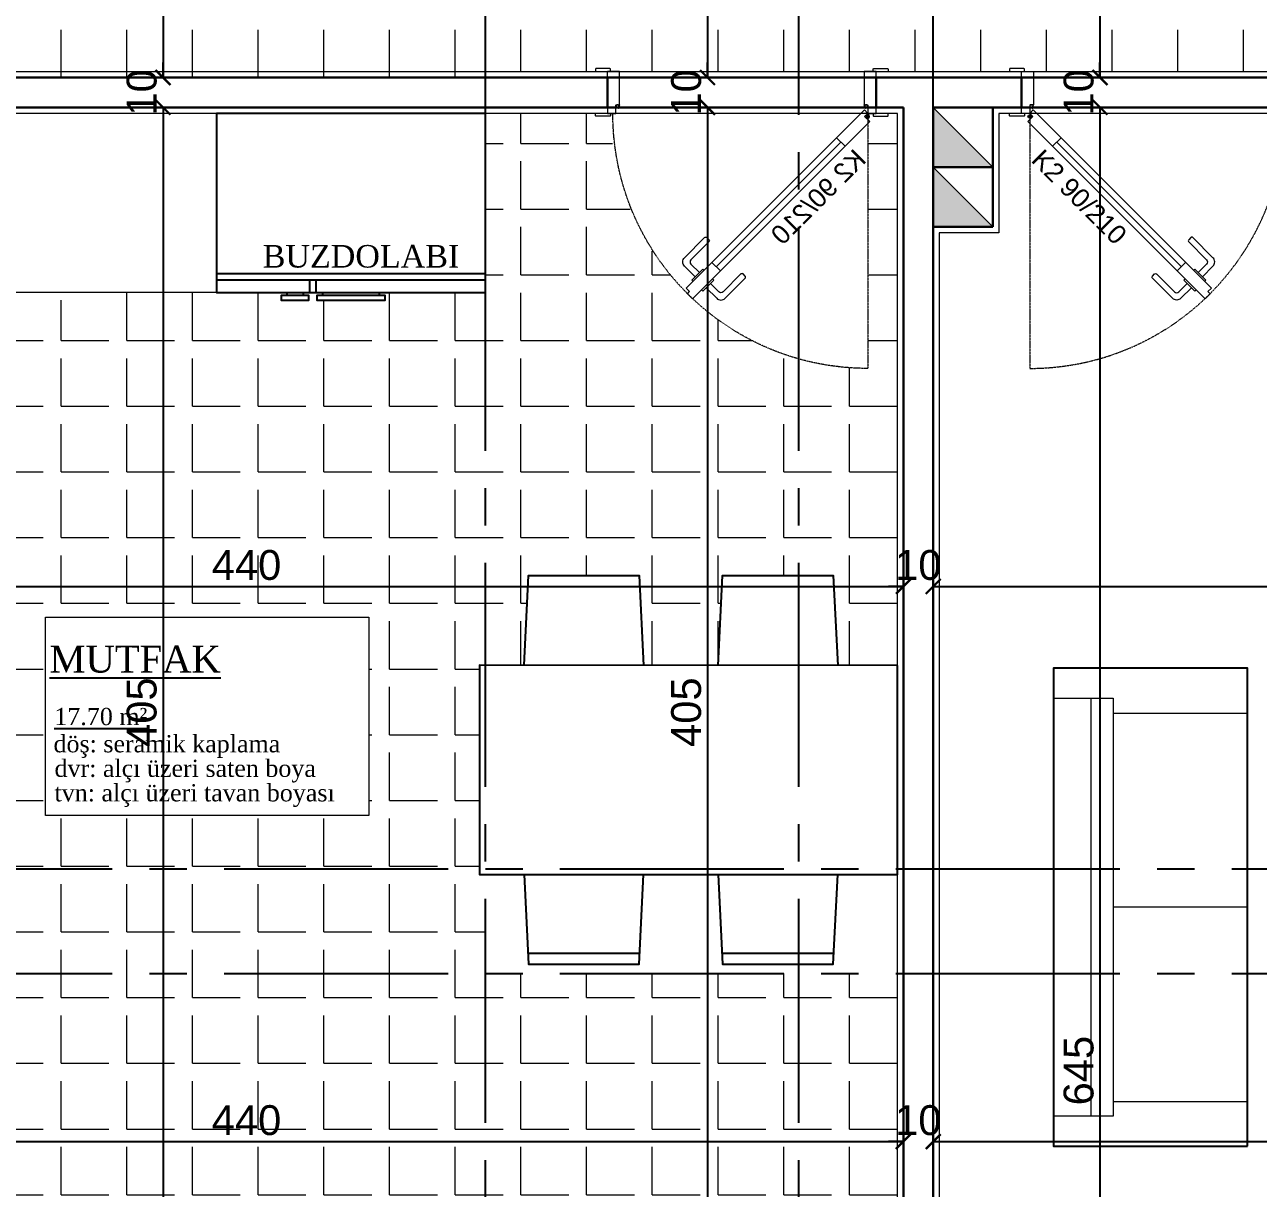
# Model space of a CAD drawing. Header units: millimetres. Extents: x 2778 to 13672, y 1832 to 5175.
# Drawn here: x 9351.9 to 9765.1, y 2793.3 to 3182.9 of the extents above; entities that cross this region are included whole.
import ezdxf

# ---------------------------------------------------------------- set-up
doc = ezdxf.new("R2010")
doc.units = ezdxf.units.MM
for name, pattern in [('CENTER2', [112.5, 75, -12.5, 12.5, -12.5]), ('DASHDOT2', [12.7, 6.35, -3.175, 0, -3.175]), ('DOTX2', [0.5, 0, -0.5])]:
    doc.linetypes.add(name, pattern=pattern)
for name, color, linetype in [('697D_L00F00_21.65 KOTU_1+1 B$0$4+1$0$7-DCR-FRN', 8, 'Continuous'), ('7-DCR-FRN', 8, 'Continuous'), ('@A_HH', 1, 'Continuous'), ('Yazi', 7, 'Continuous')]:
    doc.layers.add(name, color=color, linetype=linetype)
for name, color, linetype, lineweight in [('aks', 251, 'DASHDOT2', 35), ('duvar', 232, 'Continuous', 30), ('ince', 37, 'Continuous', 0), ('iz', 1, 'DOTX2', 20), ('kapı', 3, 'Continuous', 18), ('sıva iç', 21, 'Continuous', 0), ('tarama', 251, 'Continuous', 0), ('TEFRİŞ', 251, 'Continuous', 25), ('yazı', 11, 'Continuous', 20), ('z - tarama', 251, 'Continuous', 18), ('ölçü dış', 192, 'Continuous', 20), ('ÖLÇÜ İÇ', 7, 'Continuous', 9)]:
    doc.layers.add(name, color=color, linetype=linetype, lineweight=lineweight)
doc.styles.get("Standard").update_dxf_attribs({"font": 'arial.ttf'})
doc.styles.add('STYLE3', font='times.ttf', dxfattribs={"height": 12})
doc.styles.add('Times roman', font='times.ttf')
doc.dimstyles.new('zulay iç ölçü', dxfattribs={"dimtxt": 10, "dimasz": 5, "dimexe": 0.18, "dimexo": 0, "dimgap": 2, "dimtad": 3, "dimdec": 0, "dimzin": 0, "dimdsep": 46, "dimtxsty": 'Standard', "dimblk": 'ARCHTICK', "dimcen": 0.09, "dimse1": 1, "dimse2": 1, "dimadec": 0, "dimazin": 0, "dimtfac": 1, "dimtdec": 0, "dimtix": 1, "dimtofl": 0, "dimtmove": 0, "dimatfit": 3, "dimldrblk": 'ARCHTICK', "dimfxl": 1, "dimtolj": 1, "dimtzin": 0, "dimarcsym": 0})
pattern_1 = [(0, (-1051519.92, 409725.164), (0, 22), [16, -6]), (90, (-1051519.92, 409725.164), (-22, 1e-15), [16, -6])]

# ---------------------------------------------------------------- blocks, each defined once
blk = doc.blocks.new('sadsfsfsf')
at = {"layer": 'ince'}
for p, q in [((0.7, 0), (-0.7, 0)), ((0, 0.7), (0, -0.7))]:
    blk.add_line(p, q, dxfattribs=at)
for radius in [0.6, 0.45]:
    blk.add_circle((0, 0), radius, dxfattribs=at)
blk = doc.blocks.new('eddeded')
at = {"layer": 'duvar'}
for p, q in [((-48.21, 54.38), (-38.21, 54.38)), ((-48.21, -35.62), (-38.21, -35.62))]:
    blk.add_line(p, q, dxfattribs=at)
at = {"layer": 'ince'}
blk.add_line((-26.6, -23.78), (15.13, 17.96), dxfattribs=at)
for points in [[(-50.21, 53.38), (-50.96, 53.38, -0.414214), (-51.21, 53.63), (-51.21, 58.13, -0.414214), (-50.96, 58.38), (-50.21, 58.38)], [(-36.21, 53.38), (-35.46, 53.38, 0.414214), (-35.21, 53.63), (-35.21, 58.13, 0.414214), (-35.46, 58.38), (-36.21, 58.38)], [(-50.21, -34.62), (-50.96, -34.62, 0.414214), (-51.21, -34.87), (-51.21, -39.37, 0.414214), (-50.96, -39.62), (-50.21, -39.62)], [(-36.21, -34.62), (-35.46, -34.62, -0.414214), (-35.21, -34.87), (-35.21, -39.37, -0.414214), (-35.46, -39.62), (-36.21, -39.62)]]:
    blk.add_lwpolyline(points, format="xyb", dxfattribs=at)
for points in [[(-39.11, 51.33), (-39.11, 50.38), (-37.81, 50.68), (-37.81, 50.81, -0.112206), (-37.91, 50.76), (-38.72, 50.57, -0.482314), (-39.02, 50.82), (-39.02, 51.24, -0.414214), (-38.77, 51.49), (-37.97, 51.49, -0.170049), (-37.81, 51.43), (-37.81, 51.58), (-38.86, 51.58, 0.414214)], [(17.08, 23.59), (18.49, 25), (14.96, 28.54, 0.414214), (12.13, 28.54), (5.41, 21.82, 0.414214), (5.41, 21.11), (6.12, 20.4, 0.414214), (6.83, 20.4), (12.84, 26.41, -0.414214), (14.25, 26.41)], [(20.76, 19.91), (22.17, 21.32), (25.71, 17.79, -0.414214), (25.71, 14.96), (18.99, 8.24, -0.414214), (18.28, 8.24), (17.58, 8.95, -0.414214), (17.58, 9.66), (23.59, 15.67, 0.414214), (23.59, 17.08)], [(-39.11, -31.62), (-39.11, -32.57, 0.414214), (-38.86, -32.82), (-37.81, -32.82), (-37.81, -32.67, -0.170049), (-37.97, -32.73), (-38.77, -32.73, -0.414214), (-39.02, -32.48), (-39.02, -32.06, -0.482314), (-38.72, -31.81), (-37.91, -32, -0.112206), (-37.81, -32.05), (-37.81, -31.92)]]:
    blk.add_lwpolyline(points, format="xyb", close=True, dxfattribs=at)
for points in [[(20.04, 25.7), (19.62, 26.12), (15.96, 22.47), (16.38, 22.04)], [(22.87, 22.87), (23.29, 22.44), (19.64, 18.79), (19.21, 19.21)]]:
    blk.add_lwpolyline(points, dxfattribs=at)
at = {"layer": 'iz', "ltscale": 0.1}
for p, q in [((-48.21, -35.62), (-48.21, 54.38)), ((-38.21, -35.62), (-38.21, 54.38)), ((-36.21, -32.82), (49.19, -32.82))]:
    blk.add_line(p, q, dxfattribs=at)
blk.add_arc((-36.22, -32.83), 85.41, 0.0042, 89.9958, dxfattribs=at)
at = {"layer": 'kapı'}
for p, q in [((13.72, 19.37), (16.54, 16.54)), ((-28.02, -22.36), (-25.19, -25.19))]:
    blk.add_line(p, q, dxfattribs=at)
for points in [[(-36.21, 54.38), (-36.21, 51.58), (-38.86, 51.58, 0.414214), (-39.11, 51.33), (-39.11, 50.38), (-50.21, 50.38), (-50.21, 54.38)], [(-50.21, -35.62), (-50.21, -31.62), (-39.11, -31.62), (-39.11, -32.57, 0.414214), (-38.86, -32.82), (-36.21, -32.82), (-36.21, -35.62), (-36.21, -35.62)]]:
    blk.add_lwpolyline(points, format="xyb", dxfattribs=at)
blk.add_lwpolyline([(-36.21, -32.82), (-35.15, -31.76), (-33.46, -33.46), (25.87, 25.87), (24.17, 27.57), (23.47, 26.86), (22.33, 27.99), (-37.35, -31.69), (-36.21, -32.82)], dxfattribs=at)
at = {"layer": 'sıva iç'}
for p, q in [((-48.21, 54.38), (-50.21, 54.38)), ((-38.21, 54.38), (-36.21, 54.38)), ((-48.21, -35.62), (-50.21, -35.62)), ((-36.21, -35.62), (-38.21, -35.62))]:
    blk.add_line(p, q, dxfattribs=at)
at = {"layer": 'ölçü dış'}
blk.add_line((-38.21, -35.62), (-48.21, -35.62), dxfattribs=at)
at = {"layer": 'ince', "rotation": 90}
blk.add_blockref('sadsfsfsf', (-35.15, -32.82), dxfattribs=at)
at = {"layer": 'yazı'}
blk.add_text('K2 90/210', height=6.328, rotation=45, dxfattribs=at).set_placement((-20.24, -32.71))
blk = doc.blocks.new('DGFDGFDG')
at = {"layer": 'tarama'}
h = blk.add_hatch(color=256, dxfattribs=at)
h.dxf.hatch_style = 1
h.paths.add_polyline_path([(650023.04, -115859.89), (650043.04, -115879.89), (650043.04, -115859.89)])
h = blk.add_hatch(color=256, dxfattribs=at)
h.dxf.hatch_style = 1
h.paths.add_polyline_path([(650043.04, -115859.89), (650063.04, -115879.89), (650063.04, -115859.89)])
at = {"layer": '@A_HH', "linetype": 'Continuous', "lineweight": 0}
for p, q in [((650043.04, -115879.89), (650043.04, -115859.89)), ((650043.04, -115879.89), (650043.04, -115859.89)), ((650063.04, -115879.89), (650063.04, -115859.89)), ((650063.04, -115879.89), (650063.04, -115859.89))]:
    blk.add_line(p, q, dxfattribs=at)
at = {"layer": 'duvar'}
for p, q in [((650043.04, -115859.89), (650023.04, -115859.89)), ((650043.04, -115859.89), (650023.04, -115859.89)), ((650043.04, -115859.89), (650023.04, -115859.89)), ((650023.04, -115859.89), (650043.04, -115859.89)), ((650043.04, -115859.89), (650023.04, -115859.89)), ((650043.04, -115859.89), (650023.04, -115859.89)), ((650023.04, -115859.89), (650043.04, -115859.89)), ((650063.04, -115859.89), (650043.04, -115859.89)), ((650063.04, -115859.89), (650043.04, -115859.89)), ((650063.04, -115859.89), (650043.04, -115859.89)), ((650043.04, -115859.89), (650063.04, -115859.89)), ((650063.04, -115859.89), (650043.04, -115859.89)), ((650063.04, -115859.89), (650043.04, -115859.89)), ((650043.04, -115859.89), (650063.04, -115859.89)), ((650043.04, -115859.89), (650043.04, -115879.89)), ((650043.04, -115859.89), (650043.04, -115879.89)), ((650043.04, -115859.89), (650043.04, -115879.89)), ((650043.04, -115879.89), (650043.04, -115859.89)), ((650043.04, -115859.89), (650043.04, -115879.89)), ((650043.04, -115879.89), (650043.04, -115859.89)), ((650043.04, -115879.89), (650043.04, -115859.89)), ((650063.04, -115859.89), (650063.04, -115879.89)), ((650063.04, -115859.89), (650063.04, -115879.89)), ((650063.04, -115859.89), (650063.04, -115879.89)), ((650063.04, -115879.89), (650063.04, -115859.89)), ((650063.04, -115859.89), (650063.04, -115879.89)), ((650063.04, -115879.89), (650063.04, -115859.89)), ((650063.04, -115879.89), (650063.04, -115859.89)), ((650043.04, -115864.89), (650043.04, -115869.89)), ((650063.04, -115864.89), (650063.04, -115869.89)), ((650023.04, -115879.89), (650043.04, -115879.89)), ((650043.04, -115879.89), (650023.04, -115879.89)), ((650023.04, -115879.89), (650043.04, -115879.89)), ((650023.04, -115879.89), (650043.04, -115879.89)), ((650023.04, -115879.89), (650043.04, -115879.89)), ((650023.04, -115879.89), (650043.04, -115879.89)), ((650023.04, -115879.89), (650043.04, -115879.89)), ((650043.04, -115879.89), (650023.04, -115879.89)), ((650043.04, -115879.89), (650023.04, -115879.89)), ((650043.04, -115879.89), (650023.04, -115879.89)), ((650023.04, -115879.89), (650043.04, -115879.89)), ((650043.04, -115879.89), (650023.04, -115879.89)), ((650043.04, -115879.89), (650023.04, -115879.89)), ((650023.04, -115879.89), (650043.04, -115879.89)), ((650043.04, -115879.89), (650063.04, -115879.89)), ((650063.04, -115879.89), (650043.04, -115879.89)), ((650043.04, -115879.89), (650063.04, -115879.89)), ((650043.04, -115879.89), (650063.04, -115879.89)), ((650043.04, -115879.89), (650063.04, -115879.89)), ((650043.04, -115879.89), (650063.04, -115879.89)), ((650043.04, -115879.89), (650063.04, -115879.89)), ((650063.04, -115879.89), (650043.04, -115879.89)), ((650063.04, -115879.89), (650043.04, -115879.89)), ((650063.04, -115879.89), (650043.04, -115879.89)), ((650043.04, -115879.89), (650063.04, -115879.89)), ((650063.04, -115879.89), (650043.04, -115879.89)), ((650063.04, -115879.89), (650043.04, -115879.89)), ((650043.04, -115879.89), (650063.04, -115879.89))]:
    blk.add_line(p, q, dxfattribs=at)
at = {"layer": 'duvar', "color": 7}
for p, q in [((650043.04, -115859.89), (650023.04, -115859.89)), ((650023.04, -115859.89), (650023.04, -115879.89)), ((650063.04, -115859.89), (650043.04, -115859.89)), ((650043.04, -115859.89), (650043.04, -115879.89)), ((650043.04, -115859.89), (650043.04, -115879.89)), ((650063.04, -115859.89), (650063.04, -115879.89)), ((650043.04, -115879.89), (650023.04, -115879.89)), ((650043.04, -115879.89), (650023.04, -115879.89)), ((650041.04, -115879.89), (650043.04, -115879.89)), ((650063.04, -115879.89), (650043.04, -115879.89)), ((650063.04, -115879.89), (650043.04, -115879.89)), ((650061.04, -115879.89), (650063.04, -115879.89))]:
    blk.add_line(p, q, dxfattribs=at)
at = {"layer": 'duvar'}
for points in [[(650023.04, -115859.89), (650043.04, -115859.89)], [(650043.04, -115859.89), (650063.04, -115859.89)], [(650043.04, -115879.89), (650043.04, -115859.89)], [(650063.04, -115879.89), (650063.04, -115859.89)], [(650023.04, -115879.89), (650043.04, -115879.89)], [(650043.04, -115879.89), (650063.04, -115879.89)]]:
    blk.add_lwpolyline(points, dxfattribs=at)
at = {"layer": 'ince'}
for p, q in [((650043.04, -115879.89), (650023.04, -115859.89)), ((650063.04, -115879.89), (650043.04, -115859.89))]:
    blk.add_line(p, q, dxfattribs=at)
at = {"layer": 'sıva iç'}
for p, q in [((650041.04, -115879.85), (650041.04, -115879.89)), ((650061.04, -115879.85), (650061.04, -115879.89))]:
    blk.add_line(p, q, dxfattribs=at)
blk = doc.blocks.new('*U27')
at = {"layer": '7-DCR-FRN'}
blk.add_lwpolyline([(0, 10), (160, 10), (160, 75), (0, 75)], close=True, dxfattribs=at)
at = {"layer": '7-DCR-FRN', "lineweight": 9, "flags": 128}
blk.add_lwpolyline([(0, 10), (160, 10), (160, 75), (0, 75)], close=True, dxfattribs=at)
blk.add_lwpolyline([(0, 10), (160, 10), (160, 75), (0, 75)], close=True, dxfattribs=at)
for points in [[(10, 55), (10, 75)], [(150, 75), (150, 75), (150, 55), (150, 55)], [(150, 62.5), (10, 62.5)], [(150, 55), (10, 55)], [(15, 55), (15, 10)], [(80, 10), (80, 55)], [(145, 55), (145, 10)]]:
    blk.add_lwpolyline(points, dxfattribs=at)
blk = doc.blocks.new('*U32')
at = {"layer": '7-DCR-FRN'}
for p, q in [((4.21, 0), (4.21, 90)), ((6.33, 0), (6.33, 90)), ((0, 54.44), (-0.9, 54.44)), ((0, 54.44), (-0.9, 54.44)), ((-0.9, 35.54), (0, 35.54)), ((-0.9, 35.54), (0, 35.54)), ((0, 28.93), (-0.9, 28.93)), ((0, 28.93), (-0.9, 28.93)), ((0, 31.25), (4.21, 31.25)), ((-0.9, 23.6), (0, 23.6)), ((-0.9, 23.6), (0, 23.6))]:
    blk.add_line(p, q, dxfattribs=at)
for points in [[(0, 90), (60, 90), (60, 0), (0, 0)], [(-2.7, 56.28), (-2.7, 33.69), (-0.9, 33.69), (-0.9, 56.28)], [(-2.7, 21.76), (-0.9, 21.76), (-0.9, 30.77), (-2.7, 30.77)]]:
    blk.add_lwpolyline(points, close=True, dxfattribs=at)
for points in [[(0, 54.44), (0, 90), (60, 90), (60, 0), (0, 0), (0, 23.6)], [(-0.9, 54.44), (-0.9, 56.28), (-2.7, 56.28), (-2.7, 33.69), (-0.9, 33.69), (-0.9, 35.54)], [(0, 28.93), (0, 35.54)], [(4.21, 33.21), (0, 33.21), (0, 33.69)], [(-0.9, 28.93), (-0.9, 30.77), (-2.7, 30.77), (-2.7, 21.76), (-0.9, 21.76), (-0.9, 23.6)]]:
    blk.add_lwpolyline(points, dxfattribs=at)
blk = doc.blocks.new('*U28')
at = {"layer": '697D_L00F00_21.65 KOTU_1+1 B$0$4+1$0$7-DCR-FRN', "linetype": 'Continuous'}
for p, q in [((-0.8147, 0.614), (-1.1853, 0.614)), ((-0.1647, 0.614), (-0.5353, 0.614)), ((-0.8147, -0.614), (-1.1853, -0.614)), ((-0.1647, -0.614), (-0.5353, -0.614))]:
    blk.add_line(p, q, dxfattribs=at)
for points in [[(-0.8, 0.35), (-0.8147, 0.6507), (-1.1853, 0.6507), (-1.2, 0.35)], [(-0.15, 0.35), (-0.1647, 0.6507), (-0.5353, 0.6507), (-0.55, 0.35)], [(-0.8, -0.35), (-0.8147, -0.6507), (-1.1853, -0.6507), (-1.2, -0.35)], [(-0.15, -0.35), (-0.1647, -0.6507), (-0.5353, -0.6507), (-0.55, -0.35)]]:
    blk.add_lwpolyline(points, dxfattribs=at)
blk.add_lwpolyline([(-1.4, -0.35), (0, -0.35), (0, 0.35), (-1.4, 0.35)], close=True, dxfattribs=at)
blk = doc.blocks.new('_ArchTick')
at = {"color": 0, "linetype": 'ByBlock', "const_width": 0.15}
blk.add_lwpolyline([(-0.5, -0.5), (0.5, 0.5)], dxfattribs=at)
blk = doc.blocks.new('*D2754')
at = {"layer": 'Defpoints', "color": 0, "transparency": 16777216}
for p in [(9712.02, 3295.23), (9712.02, 3165.23), (9712.02, 3165.23)]:
    blk.add_point(p, dxfattribs=at)
at = {"layer": 'ÖLÇÜ İÇ', "color": 0, "lineweight": -2, "transparency": 16777216}
blk.add_line((9712.02, 3295.23), (9712.02, 3165.23), dxfattribs=at)
at = {"layer": 'ÖLÇÜ İÇ', "color": 0, "lineweight": -2, "transparency": 16777216, "xscale": 5, "yscale": 5, "zscale": 5}
for p, rotation in [((9712.02, 3295.23), 90), ((9712.02, 3165.23), 270)]:
    blk.add_blockref('_ArchTick', p, dxfattribs=dict(at, rotation=rotation))
at = {"layer": 'ÖLÇÜ İÇ', "color": 0, "transparency": 16777216, "insert": (9704.91, 3230.23), "char_height": 10, "attachment_point": 5, "rotation": 90}
blk.add_mtext('\\A1;130', dxfattribs=at)
blk = doc.blocks.new('*D2755')
at = {"layer": 'Defpoints', "color": 0, "transparency": 16777216}
for p in [(9712.02, 3165.23), (9712.02, 3155.23), (9712.02, 3155.23)]:
    blk.add_point(p, dxfattribs=at)
at = {"layer": 'ÖLÇÜ İÇ', "color": 0, "lineweight": -2, "transparency": 16777216}
for p, q in [((9712.02, 3165.23), (9712.02, 3170.23)), ((9712.02, 3155.23), (9712.02, 3150.23))]:
    blk.add_line(p, q, dxfattribs=at)
at = {"layer": 'ÖLÇÜ İÇ', "color": 0, "lineweight": -2, "transparency": 16777216, "xscale": 5, "yscale": 5, "zscale": 5}
for p, rotation in [((9712.02, 3165.23), 270), ((9712.02, 3155.23), 90)]:
    blk.add_blockref('_ArchTick', p, dxfattribs=dict(at, rotation=rotation))
at = {"layer": 'ÖLÇÜ İÇ', "color": 0, "transparency": 16777216, "insert": (9704.91, 3160.23), "char_height": 10, "attachment_point": 5, "rotation": 90}
blk.add_mtext('\\A1;10', dxfattribs=at)
blk = doc.blocks.new('*D2756')
at = {"layer": 'Defpoints', "color": 0, "transparency": 16777216}
for p in [(9712.02, 3155.23), (9712.02, 2510.23), (9712.02, 2510.23)]:
    blk.add_point(p, dxfattribs=at)
at = {"layer": 'ÖLÇÜ İÇ', "color": 0, "lineweight": -2, "transparency": 16777216}
blk.add_line((9712.02, 3155.23), (9712.02, 2510.23), dxfattribs=at)
at = {"layer": 'ÖLÇÜ İÇ', "color": 0, "lineweight": -2, "transparency": 16777216, "xscale": 5, "yscale": 5, "zscale": 5}
for p, rotation in [((9712.02, 3155.23), 90), ((9712.02, 2510.23), 270)]:
    blk.add_blockref('_ArchTick', p, dxfattribs=dict(at, rotation=rotation))
at = {"layer": 'ÖLÇÜ İÇ', "color": 0, "transparency": 16777216, "insert": (9704.91, 2832.73), "char_height": 10, "attachment_point": 5, "rotation": 90}
blk.add_mtext('\\A1;645', dxfattribs=at)
blk = doc.blocks.new('*D2763')
at = {"layer": 'Defpoints', "color": 0, "transparency": 16777216}
for p in [(9580.56, 3295.23), (9580.56, 3165.23), (9580.56, 3165.23)]:
    blk.add_point(p, dxfattribs=at)
at = {"layer": 'ÖLÇÜ İÇ', "color": 0, "lineweight": -2, "transparency": 16777216}
blk.add_line((9580.56, 3295.23), (9580.56, 3165.23), dxfattribs=at)
at = {"layer": 'ÖLÇÜ İÇ', "color": 0, "lineweight": -2, "transparency": 16777216, "xscale": 5, "yscale": 5, "zscale": 5}
for p, rotation in [((9580.56, 3295.23), 90), ((9580.56, 3165.23), 270)]:
    blk.add_blockref('_ArchTick', p, dxfattribs=dict(at, rotation=rotation))
at = {"layer": 'ÖLÇÜ İÇ', "color": 0, "transparency": 16777216, "insert": (9573.45, 3230.23), "char_height": 10, "attachment_point": 5, "rotation": 90}
blk.add_mtext('\\A1;130', dxfattribs=at)
blk = doc.blocks.new('*D2764')
at = {"layer": 'Defpoints', "color": 0, "transparency": 16777216}
for p in [(9580.56, 3165.23), (9580.56, 3155.23), (9580.56, 3155.23)]:
    blk.add_point(p, dxfattribs=at)
at = {"layer": 'ÖLÇÜ İÇ', "color": 0, "lineweight": -2, "transparency": 16777216}
for p, q in [((9580.56, 3165.23), (9580.56, 3170.23)), ((9580.56, 3155.23), (9580.56, 3150.23))]:
    blk.add_line(p, q, dxfattribs=at)
at = {"layer": 'ÖLÇÜ İÇ', "color": 0, "lineweight": -2, "transparency": 16777216, "xscale": 5, "yscale": 5, "zscale": 5}
for p, rotation in [((9580.56, 3165.23), 270), ((9580.56, 3155.23), 90)]:
    blk.add_blockref('_ArchTick', p, dxfattribs=dict(at, rotation=rotation))
at = {"layer": 'ÖLÇÜ İÇ', "color": 0, "transparency": 16777216, "insert": (9573.46, 3160.23), "char_height": 10, "attachment_point": 5, "rotation": 90}
blk.add_mtext('\\A1;10', dxfattribs=at)
blk = doc.blocks.new('*D2765')
at = {"layer": 'Defpoints', "color": 0, "transparency": 16777216}
for p in [(9580.56, 3155.23), (9580.56, 2750.23), (9580.56, 2750.23)]:
    blk.add_point(p, dxfattribs=at)
at = {"layer": 'ÖLÇÜ İÇ', "color": 0, "lineweight": -2, "transparency": 16777216}
blk.add_line((9580.56, 3155.23), (9580.56, 2750.23), dxfattribs=at)
at = {"layer": 'ÖLÇÜ İÇ', "color": 0, "lineweight": -2, "transparency": 16777216, "xscale": 5, "yscale": 5, "zscale": 5}
for p, rotation in [((9580.56, 3155.23), 90), ((9580.56, 2750.23), 270)]:
    blk.add_blockref('_ArchTick', p, dxfattribs=dict(at, rotation=rotation))
at = {"layer": 'ÖLÇÜ İÇ', "color": 0, "transparency": 16777216, "insert": (9573.46, 2952.73), "char_height": 10, "attachment_point": 5, "rotation": 90}
blk.add_mtext('\\A1;405', dxfattribs=at)
blk = doc.blocks.new('*D2774')
at = {"layer": 'Defpoints', "color": 0, "transparency": 16777216}
for p in [(9398.22, 3295.23), (9398.22, 3165.23), (9398.22, 3165.23)]:
    blk.add_point(p, dxfattribs=at)
at = {"layer": 'ÖLÇÜ İÇ', "color": 0, "lineweight": -2, "transparency": 16777216}
blk.add_line((9398.22, 3295.23), (9398.22, 3165.23), dxfattribs=at)
at = {"layer": 'ÖLÇÜ İÇ', "color": 0, "lineweight": -2, "transparency": 16777216, "xscale": 5, "yscale": 5, "zscale": 5}
for p, rotation in [((9398.22, 3295.23), 90), ((9398.22, 3165.23), 270)]:
    blk.add_blockref('_ArchTick', p, dxfattribs=dict(at, rotation=rotation))
at = {"layer": 'ÖLÇÜ İÇ', "color": 0, "transparency": 16777216, "insert": (9391.11, 3230.23), "char_height": 10, "attachment_point": 5, "rotation": 90}
blk.add_mtext('\\A1;130', dxfattribs=at)
blk = doc.blocks.new('*D2775')
at = {"layer": 'Defpoints', "color": 0, "transparency": 16777216}
for p in [(9398.22, 3165.23), (9398.22, 3155.23), (9398.22, 3155.23)]:
    blk.add_point(p, dxfattribs=at)
at = {"layer": 'ÖLÇÜ İÇ', "color": 0, "lineweight": -2, "transparency": 16777216}
for p, q in [((9398.22, 3165.23), (9398.22, 3170.23)), ((9398.22, 3155.23), (9398.22, 3150.23))]:
    blk.add_line(p, q, dxfattribs=at)
at = {"layer": 'ÖLÇÜ İÇ', "color": 0, "lineweight": -2, "transparency": 16777216, "xscale": 5, "yscale": 5, "zscale": 5}
for p, rotation in [((9398.22, 3165.23), 270), ((9398.22, 3155.23), 90)]:
    blk.add_blockref('_ArchTick', p, dxfattribs=dict(at, rotation=rotation))
at = {"layer": 'ÖLÇÜ İÇ', "color": 0, "transparency": 16777216, "insert": (9391.12, 3160.23), "char_height": 10, "attachment_point": 5, "rotation": 90}
blk.add_mtext('\\A1;10', dxfattribs=at)
blk = doc.blocks.new('*D2776')
at = {"layer": 'Defpoints', "color": 0, "transparency": 16777216}
for p in [(9398.22, 3155.23), (9398.22, 2750.23), (9398.22, 2750.23)]:
    blk.add_point(p, dxfattribs=at)
at = {"layer": 'ÖLÇÜ İÇ', "color": 0, "lineweight": -2, "transparency": 16777216}
blk.add_line((9398.22, 3155.23), (9398.22, 2750.23), dxfattribs=at)
at = {"layer": 'ÖLÇÜ İÇ', "color": 0, "lineweight": -2, "transparency": 16777216, "xscale": 5, "yscale": 5, "zscale": 5}
for p, rotation in [((9398.22, 3155.23), 90), ((9398.22, 2750.23), 270)]:
    blk.add_blockref('_ArchTick', p, dxfattribs=dict(at, rotation=rotation))
at = {"layer": 'ÖLÇÜ İÇ', "color": 0, "transparency": 16777216, "insert": (9391.12, 2952.73), "char_height": 10, "attachment_point": 5, "rotation": 90}
blk.add_mtext('\\A1;405', dxfattribs=at)
blk = doc.blocks.new('*D2844')
at = {"layer": 'Defpoints', "color": 0, "transparency": 16777216}
for p in [(9206.17, 2994.85), (9646.17, 2994.85), (9646.17, 2994.85)]:
    blk.add_point(p, dxfattribs=at)
at = {"layer": 'ÖLÇÜ İÇ', "color": 0, "lineweight": -2, "transparency": 16777216}
blk.add_line((9206.17, 2994.85), (9646.17, 2994.85), dxfattribs=at)
at = {"layer": 'ÖLÇÜ İÇ', "color": 0, "lineweight": -2, "transparency": 16777216, "xscale": 5, "yscale": 5, "zscale": 5, "rotation": 180}
blk.add_blockref('_ArchTick', (9206.17, 2994.85), dxfattribs=at)
at = {"layer": 'ÖLÇÜ İÇ', "color": 0, "lineweight": -2, "transparency": 16777216, "xscale": 5, "yscale": 5, "zscale": 5}
blk.add_blockref('_ArchTick', (9646.17, 2994.85), dxfattribs=at)
at = {"layer": 'ÖLÇÜ İÇ', "color": 0, "transparency": 16777216, "insert": (9426.17, 3001.95), "char_height": 10, "attachment_point": 5}
blk.add_mtext('\\A1;440', dxfattribs=at)
blk = doc.blocks.new('*D2845')
at = {"layer": 'Defpoints', "color": 0, "transparency": 16777216}
for p in [(9646.17, 2994.85), (9656.17, 2994.85), (9656.17, 2994.85)]:
    blk.add_point(p, dxfattribs=at)
at = {"layer": 'ÖLÇÜ İÇ', "color": 0, "lineweight": -2, "transparency": 16777216}
for p, q in [((9646.17, 2994.85), (9641.17, 2994.85)), ((9656.17, 2994.85), (9661.17, 2994.85))]:
    blk.add_line(p, q, dxfattribs=at)
at = {"layer": 'ÖLÇÜ İÇ', "color": 0, "lineweight": -2, "transparency": 16777216, "xscale": 5, "yscale": 5, "zscale": 5}
blk.add_blockref('_ArchTick', (9646.17, 2994.85), dxfattribs=at)
at = {"layer": 'ÖLÇÜ İÇ', "color": 0, "lineweight": -2, "transparency": 16777216, "xscale": 5, "yscale": 5, "zscale": 5, "rotation": 180}
blk.add_blockref('_ArchTick', (9656.17, 2994.85), dxfattribs=at)
at = {"layer": 'ÖLÇÜ İÇ', "color": 0, "transparency": 16777216, "insert": (9651.17, 3001.95), "char_height": 10, "attachment_point": 5}
blk.add_mtext('\\A1;10', dxfattribs=at)
blk = doc.blocks.new('*D2846')
at = {"layer": 'Defpoints', "color": 0, "transparency": 16777216}
for p in [(9656.17, 2994.85), (10096.17, 2994.85), (10096.17, 2994.85)]:
    blk.add_point(p, dxfattribs=at)
at = {"layer": 'ÖLÇÜ İÇ', "color": 0, "lineweight": -2, "transparency": 16777216}
blk.add_line((9656.17, 2994.85), (10096.17, 2994.85), dxfattribs=at)
at = {"layer": 'ÖLÇÜ İÇ', "color": 0, "lineweight": -2, "transparency": 16777216, "xscale": 5, "yscale": 5, "zscale": 5, "rotation": 180}
blk.add_blockref('_ArchTick', (9656.17, 2994.85), dxfattribs=at)
at = {"layer": 'ÖLÇÜ İÇ', "color": 0, "lineweight": -2, "transparency": 16777216, "xscale": 5, "yscale": 5, "zscale": 5}
blk.add_blockref('_ArchTick', (10096.17, 2994.85), dxfattribs=at)
at = {"layer": 'ÖLÇÜ İÇ', "color": 0, "transparency": 16777216, "insert": (9876.17, 3001.95), "char_height": 10, "attachment_point": 5}
blk.add_mtext('\\A1;440', dxfattribs=at)
blk = doc.blocks.new('*D2851')
at = {"layer": 'Defpoints', "color": 0, "transparency": 16777216}
for p in [(9206.17, 2808.98), (9646.17, 2808.98), (9646.17, 2808.98)]:
    blk.add_point(p, dxfattribs=at)
at = {"layer": 'ÖLÇÜ İÇ', "color": 0, "lineweight": -2, "transparency": 16777216}
blk.add_line((9206.17, 2808.98), (9646.17, 2808.98), dxfattribs=at)
at = {"layer": 'ÖLÇÜ İÇ', "color": 0, "lineweight": -2, "transparency": 16777216, "xscale": 5, "yscale": 5, "zscale": 5, "rotation": 180}
blk.add_blockref('_ArchTick', (9206.17, 2808.98), dxfattribs=at)
at = {"layer": 'ÖLÇÜ İÇ', "color": 0, "lineweight": -2, "transparency": 16777216, "xscale": 5, "yscale": 5, "zscale": 5}
blk.add_blockref('_ArchTick', (9646.17, 2808.98), dxfattribs=at)
at = {"layer": 'ÖLÇÜ İÇ', "color": 0, "transparency": 16777216, "insert": (9426.17, 2816.08), "char_height": 10, "attachment_point": 5}
blk.add_mtext('\\A1;440', dxfattribs=at)
blk = doc.blocks.new('*D2852')
at = {"layer": 'Defpoints', "color": 0, "transparency": 16777216}
for p in [(9646.17, 2808.98), (9656.17, 2808.98), (9656.17, 2808.98)]:
    blk.add_point(p, dxfattribs=at)
at = {"layer": 'ÖLÇÜ İÇ', "color": 0, "lineweight": -2, "transparency": 16777216}
for p, q in [((9646.17, 2808.98), (9641.17, 2808.98)), ((9656.17, 2808.98), (9661.17, 2808.98))]:
    blk.add_line(p, q, dxfattribs=at)
at = {"layer": 'ÖLÇÜ İÇ', "color": 0, "lineweight": -2, "transparency": 16777216, "xscale": 5, "yscale": 5, "zscale": 5}
blk.add_blockref('_ArchTick', (9646.17, 2808.98), dxfattribs=at)
at = {"layer": 'ÖLÇÜ İÇ', "color": 0, "lineweight": -2, "transparency": 16777216, "xscale": 5, "yscale": 5, "zscale": 5, "rotation": 180}
blk.add_blockref('_ArchTick', (9656.17, 2808.98), dxfattribs=at)
at = {"layer": 'ÖLÇÜ İÇ', "color": 0, "transparency": 16777216, "insert": (9651.17, 2816.08), "char_height": 10, "attachment_point": 5}
blk.add_mtext('\\A1;10', dxfattribs=at)
blk = doc.blocks.new('*D2853')
at = {"layer": 'Defpoints', "color": 0, "transparency": 16777216}
for p in [(9656.17, 2808.98), (10096.17, 2808.98), (10096.17, 2808.98)]:
    blk.add_point(p, dxfattribs=at)
at = {"layer": 'ÖLÇÜ İÇ', "color": 0, "lineweight": -2, "transparency": 16777216}
blk.add_line((9656.17, 2808.98), (10096.17, 2808.98), dxfattribs=at)
at = {"layer": 'ÖLÇÜ İÇ', "color": 0, "lineweight": -2, "transparency": 16777216, "xscale": 5, "yscale": 5, "zscale": 5, "rotation": 180}
blk.add_blockref('_ArchTick', (9656.17, 2808.98), dxfattribs=at)
at = {"layer": 'ÖLÇÜ İÇ', "color": 0, "lineweight": -2, "transparency": 16777216, "xscale": 5, "yscale": 5, "zscale": 5}
blk.add_blockref('_ArchTick', (10096.17, 2808.98), dxfattribs=at)
at = {"layer": 'ÖLÇÜ İÇ', "color": 0, "transparency": 16777216, "insert": (9876.17, 2816.08), "char_height": 10, "attachment_point": 5}
blk.add_mtext('\\A1;440', dxfattribs=at)

msp = doc.modelspace()

# ---------------------------------------------------------------- hatches: boundary and pattern name
at = {"layer": 'z - tarama', "true_color": 0xffffff}
h = msp.add_hatch(dxfattribs=at)
h.set_pattern_fill('ANGLE', scale=80, style=0)
h.set_pattern_definition(pattern_1)
h.paths.add_polyline_path([(9181.17, 3205.23), (9073.17, 3205.23), (9073.17, 3196.6), (9074.17, 3196.6), (9074.17, 3191.6), (9073.17, 3191.6), (9073.17, 3077.23), (9095.51, 3077.23), (9095.51, 3078.23), (9100.51, 3078.23), (9100.51, 3077.23), (9103.51, 3077.23), (9181.17, 3077.23)])
h.paths.add_polyline_path([(9181.17, 3250.23), (9073.17, 3250.23), (9073.17, 3205.23), (9181.17, 3205.23)])
h.paths.add_polyline_path([(9181.17, 3293.23), (9178.11, 3293.23), (9178.11, 3292.23), (9173.11, 3292.23), (9173.11, 3293.23), (9170.11, 3293.23), (9085.11, 3293.23), (9085.11, 3292.23), (9080.11, 3292.23), (9080.11, 3293.23), (9073.17, 3293.23), (9073.17, 3289.6), (9074.17, 3289.6), (9074.17, 3284.6), (9073.17, 3284.6), (9073.17, 3281.6), (9073.17, 3250.23), (9181.17, 3250.23)])
h.paths.add_polyline_path([(9506.17, 3293.23), (9468.59, 3293.23), (9468.59, 3292.23), (9463.59, 3292.23), (9463.59, 3293.23), (9460.59, 3293.23), (9375.59, 3293.23), (9375.59, 3292.23), (9370.59, 3292.23), (9370.59, 3293.23), (9181.17, 3293.23), (9181.17, 3250.23), (9506.17, 3250.23)])
h.paths.add_polyline_path([(9506.17, 3250.23), (9181.17, 3250.23), (9181.17, 3205.23), (9506.17, 3205.23)])
h.paths.add_polyline_path([(9506.17, 3205.23), (9181.17, 3205.23), (9181.17, 3075.23), (9196.17, 3075.23), (9196.17, 3165.23), (9506.17, 3165.23)])
h.paths.add_polyline_path([(9193.26, 3078.23), (9188.51, 3078.23), (9188.51, 3077.98, -0.414214), (9188.76, 3078.23), (9193.51, 3078.23), (9193.51, 3077.98, 0.414214)], flags=16)
h.paths.add_polyline_path([(9611.17, 3205.23), (9506.17, 3205.23), (9506.17, 3167.23), (9543.06, 3167.23), (9543.06, 3168.23), (9548.06, 3168.23), (9548.06, 3167.23), (9551.06, 3167.23), (9611.17, 3167.23)])
h.paths.add_polyline_path([(9611.17, 3250.23), (9506.17, 3250.23), (9506.17, 3205.23), (9611.17, 3205.23)])
h.paths.add_polyline_path([(9611.17, 3293.23), (9506.17, 3293.23), (9506.17, 3250.23), (9611.17, 3250.23)])
h.paths.add_polyline_path([(9656.17, 3293.23), (9611.17, 3293.23), (9611.17, 3250.23), (9656.17, 3250.23)])
h.paths.add_polyline_path([(9656.17, 3250.23), (9611.17, 3250.23), (9611.17, 3205.23), (9656.17, 3205.23)])
h.paths.add_polyline_path([(9656.17, 3205.23), (9611.17, 3205.23), (9611.17, 3167.23), (9636.06, 3167.23), (9636.06, 3168.23), (9641.06, 3168.23), (9641.06, 3167.23), (9656.17, 3167.23)])
h.paths.add_polyline_path([(10094.17, 3205.23), (9656.17, 3205.23), (9656.17, 3167.23), (9681.71, 3167.23), (9681.71, 3168.23), (9686.71, 3168.23), (9686.71, 3167.23), (9689.71, 3167.23), (9774.71, 3167.23), (9774.71, 3168.23), (9779.71, 3168.23), (9779.71, 3167.23), (10094.17, 3167.23)])
h.paths.add_polyline_path([(9945.31, 3250.23), (9656.17, 3250.23), (9656.17, 3205.23), (10094.17, 3205.23), (10094.17, 3248.23), (10089.17, 3248.23), (10089.17, 3250.23), (10055.07, 3250.23), (10055.07, 3210.98), (9945.31, 3210.98)])
h.paths.add_polyline_path([(9945.31, 3276.65), (10055.07, 3276.65), (10055.07, 3250.23), (10089.17, 3250.23), (10089.17, 3295.23), (9943.17, 3295.23), (9943.17, 3293.23), (9903.17, 3293.23), (9875.15, 3293.23), (9875.15, 3292.23), (9870.15, 3292.23), (9870.15, 3293.23), (9867.15, 3293.23), (9782.15, 3293.23), (9782.15, 3292.23), (9777.15, 3292.23), (9777.15, 3293.23), (9760.23, 3293.23), (9760.23, 3292.23), (9755.23, 3292.23), (9755.23, 3293.23), (9752.23, 3293.23), (9667.23, 3293.23), (9667.23, 3292.23), (9662.23, 3292.23), (9662.23, 3293.23), (9656.17, 3293.23), (9656.17, 3250.23), (9945.31, 3250.23)])
h.paths.add_polyline_path([(10089.17, 3355.23), (9943.17, 3355.23), (9943.17, 3295.23), (10089.17, 3295.23)])
h.paths.add_polyline_path([(10089.17, 3445.23), (9943.17, 3445.23), (9943.17, 3355.23), (10089.17, 3355.23)])
h.paths.add_polyline_path([(10089.17, 3460.23), (9943.17, 3460.23), (9943.17, 3445.23), (10089.17, 3445.23)])
h.paths.add_polyline_path([(10089.17, 3505.23), (9943.17, 3505.23), (9943.17, 3460.23), (10089.17, 3460.23)])
h.paths.add_polyline_path([(10094.17, 3643.23), (9943.17, 3643.23), (9943.17, 3505.23), (10089.17, 3505.23), (10089.17, 3507.23), (10094.17, 3507.23)])
at = {"layer": 'z - tarama'}
h = msp.add_hatch(dxfattribs=at)
h.set_pattern_fill('ANGLE', color=252, scale=80, style=0)
h.set_pattern_definition(pattern_1)
h.paths.add_polyline_path([(9506.17, 2770.23), (9268.17, 2770.23), (9268.17, 2752.23), (9506.17, 2752.23)])
h.paths.add_polyline_path([(9506.17, 2865.23), (9268.17, 2865.23), (9268.17, 2858.63), (9270.08, 2858.63, -0.414214), (9270.58, 2858.13), (9270.58, 2829.13, -0.414214), (9270.08, 2828.63), (9268.17, 2828.63), (9268.17, 2782.23), (9268.17, 2782.23), (9268.17, 2770.23), (9506.17, 2770.23)])
h.paths.add_polyline_path([(9611.17, 2865.23), (9506.17, 2865.23), (9506.17, 2770.23), (9611.17, 2770.23)])
h.paths.add_polyline_path([(9644.17, 2865.23), (9611.17, 2865.23), (9611.17, 2770.23), (9629.17, 2770.23), (9629.17, 2772.23), (9644.17, 2772.23)])
h.paths.add_polyline_path([(9611.17, 2770.23), (9506.17, 2770.23), (9506.17, 2752.23), (9611.17, 2752.23)])
h.paths.add_polyline_path([(9506.17, 2898.42), (9504.17, 2898.42), (9504.17, 2900.23), (9268.17, 2900.23), (9268.17, 2865.23), (9506.17, 2865.23)])
h.paths.add_polyline_path([(9611.17, 3071.02, -0.121467), (9575.59, 3091.18), (9575.57, 3091.15), (9573.87, 3092.85, -0.197654), (9548.06, 3152.49, -0.416778), (9547.81, 3152.23), (9543.06, 3152.23), (9543.06, 3153.23), (9506.17, 3153.23), (9506.17, 3093.23), (9506.17, 2968.42), (9519.17, 2968.41), (9520.64, 2998.48), (9557.7, 2998.48), (9559.17, 2968.41), (9584.17, 2968.41), (9585.64, 2998.48), (9611.17, 2998.47)])
h.paths.add_polyline_path([(9644.17, 3153.23), (9641.06, 3153.23), (9641.06, 3152.23), (9636.06, 3152.23), (9636.06, 3153.23), (9634.26, 3153.23), (9634.26, 3152.77, -1), (9634.26, 3151.57), (9634.26, 3151.11), (9634.89, 3150.48), (9634.26, 3149.84), (9634.26, 3067.83, -0.068537), (9611.17, 3071.02), (9611.17, 2998.47), (9622.7, 2998.47), (9624.17, 2968.41), (9644.17, 2968.41)])
h.paths.add_polyline_path([(9504.17, 2968.42), (9506.17, 2968.42), (9506.17, 3093.23), (9470.61, 3093.23), (9470.61, 3092.33), (9472.45, 3092.33), (9472.45, 3090.53), (9449.86, 3090.53), (9449.86, 3092.33), (9451.71, 3092.33), (9451.71, 3093.23), (9445.1, 3093.23), (9445.1, 3092.33), (9446.94, 3092.33), (9446.94, 3090.53), (9437.93, 3090.53), (9437.93, 3092.33), (9439.77, 3092.33), (9439.77, 3093.23), (9367.77, 3093.23, -0.414214), (9368.27, 3092.73), (9368.27, 3091.23, -0.414214), (9367.77, 3090.73), (9338.77, 3090.73, -0.414214), (9338.27, 3091.23), (9338.27, 3093.23), (9323.27, 3093.23), (9308.17, 3093.23), (9308.17, 3073.23), (9268.17, 3073.23), (9268.17, 3042.61), (9269.55, 3042.61), (9269.55, 3054.04), (9273.17, 3054.04), (9273.17, 3005.47), (9269.55, 3005.47), (9269.55, 3016.89), (9268.17, 3016.89), (9268.17, 2900.23), (9504.17, 2900.23)])
h.paths.add_polyline_path([(9467.09, 2918.13), (9358.86, 2918.13), (9358.86, 2984.55), (9467.09, 2984.55)], flags=16)
h.paths.add_polyline_path([(9357.89, 2963.48), (9418.69, 2963.48), (9418.69, 2977.29), (9357.89, 2977.29)], flags=24)
h.paths.add_polyline_path([(9360.35, 2946.81), (9393.74, 2946.81), (9393.74, 2955.62), (9360.35, 2955.62)], flags=8)
h.paths.add_polyline_path([(9359.61, 2935.53), (9437.72, 2935.53), (9437.72, 2947.13), (9359.61, 2947.13)], flags=8)
h.paths.add_polyline_path([(9359.95, 2919.1), (9455.56, 2919.1), (9455.56, 2930.72), (9359.95, 2930.72)], flags=8)
h.paths.add_polyline_path([(9359.95, 2927.3), (9449.4, 2927.3), (9449.4, 2938.92), (9359.95, 2938.92)], flags=8)
h.paths.add_polyline_path([(9429.68, 3099.5), (9497.89, 3099.5), (9497.89, 3111.07), (9429.68, 3111.07)], flags=9)

# ---------------------------------------------------------------- linework, layer by layer
at = {"layer": 'aks', "color": 251, "linetype": 'CENTER2', "lineweight": -3}
for points in [[(9506.17, 2140.23), (9506.17, 5100.23)], [(9611.17, 2140.23), (9611.17, 5100.23)], [(9656.17, 2140.23), (9656.17, 5100.23)], [(8406.17, 2900.23), (13636.17, 2900.23)], [(8406.17, 2865.23), (13636.17, 2865.23)]]:
    msp.add_lwpolyline(points, dxfattribs=at)
at = {"layer": 'duvar', "lineweight": 30}
for p, q in [((10096.17, 3165.23), (9196.17, 3165.23)), ((9646.17, 3155.23), (9206.17, 3155.23)), ((9646.17, 3155.23), (9646.17, 2770.23)), ((9656.17, 3155.23), (9656.17, 2770.23)), ((10096.17, 3155.23), (9656.17, 3155.23))]:
    msp.add_line(p, q, dxfattribs=at)
at = {"layer": 'sıva iç'}
for points in [[(9073.17, 3077.23), (9194.17, 3077.23), (9194.17, 3167.23), (10094.17, 3167.23), (10094.17, 3248.23), (10089.17, 3248.23), (10089.17, 3507.23), (10094.17, 3507.23), (10094.17, 3643.23), (9903.17, 3643.23), (9903.17, 3293.23), (9073.17, 3293.23)], [(9208.17, 2752.23), (9629.17, 2752.23), (9629.17, 2772.23), (9644.17, 2772.23), (9644.17, 3153.23), (9248.17, 3153.23), (9248.17, 3133.23), (9208.17, 3133.23)], [(9658.17, 2512.23), (10094.17, 2512.23), (10094.17, 2618.23), (10089.17, 2618.23), (10089.17, 2777.23), (10094.17, 2777.23), (10094.17, 3153.23), (9678.17, 3153.23), (9678.17, 3113.23), (9658.17, 3113.23)]]:
    msp.add_lwpolyline(points, close=True, dxfattribs=at)
msp.add_lwpolyline([(9506.17, 3153.23), (9506.17, 3093.23), (9308.17, 3093.23), (9308.17, 3073.23), (9268.17, 3073.23), (9268.17, 2752.23)], dxfattribs=at)
at = {"layer": 'yazı'}
msp.add_lwpolyline([(9358.86, 2918.13), (9358.86, 2984.55), (9467.09, 2984.55), (9467.09, 2918.13)], close=True, dxfattribs=at)

# ---------------------------------------------------------------- block references
at = {"xscale": -1, "rotation": 270}
msp.add_blockref('*U32', (9416.17, 3093.23), dxfattribs=at)
at = {"layer": '697D_L00F00_21.65 KOTU_1+1 B$0$4+1$0$7-DCR-FRN', "extrusion": (-8.52209e-14, -1.68252e-13, -1), "xscale": -100.0000000000112, "yscale": 100.0000000000112, "zscale": -100.0000000000112, "rotation": 180.0032102188379}
msp.add_blockref('*U28', (-9504.17, 2933.42, 0), dxfattribs=at)
at = {"layer": '7-DCR-FRN', "rotation": 90}
msp.add_blockref('*U27', (9771.47, 2807.43), dxfattribs=at)
at = {"layer": 'duvar', "lineweight": 30, "xscale": -1, "rotation": 90}
msp.add_blockref('eddeded', (9601.44, 3117.02), dxfattribs=at)
at = {"layer": 'duvar', "lineweight": 30, "rotation": 270}
msp.add_blockref('eddeded', (9721.33, 3117.02), dxfattribs=at)
at = {"layer": 'sıva iç', "xscale": -1, "rotation": 90}
msp.add_blockref('DGFDGFDG', (-106203.72, 653178.27), dxfattribs=at)

# ---------------------------------------------------------------- texts
at = {"layer": 'TEFRİŞ', "style": 'STYLE3'}
msp.add_text('BUZDOLABI', height=7.544, dxfattribs=at).set_placement((9431.61, 3101.6))
at = {"layer": 'Yazi', "style": 'Times roman'}
for s, height, p in [('%%UMUTFAK', 8.996, (9360.19, 2965.99)), ('%%U17.70 m²', 5.7665, (9361.81, 2948.4))]:
    msp.add_text(s, height=height, dxfattribs=at).set_placement(p)
at = {"layer": 'yazı', "style": 'Times roman'}
for s, p in [('döş: seramik kaplama', (9361.54, 2939.29)), ('dvr: alçı üzeri saten boya', (9361.88, 2931.07)), ('tvn: alçı üzeri tavan boyası', (9361.88, 2922.87))]:
    msp.add_text(s, height=5.7665, dxfattribs=at).set_placement(p)

# ---------------------------------------------------------------- dimensions: what is measured, and where the dimension line sits
at = {"layer": 'ÖLÇÜ İÇ'}
for base, p1, p2, picture, middle in [((9398.22, 3165.23), (9398.22, 3295.23), (9398.22, 3165.23), '*D2774', (9391.11, 3230.23)), ((9580.56, 3165.23), (9580.56, 3295.23), (9580.56, 3165.23), '*D2763', (9573.45, 3230.23)), ((9712.02, 3165.23), (9712.02, 3295.23), (9712.02, 3165.23), '*D2754', (9704.91, 3230.23)), ((9398.22, 3155.23), (9398.22, 3165.23), (9398.22, 3155.23), '*D2775', (9391.12, 3160.23)), ((9580.56, 3155.23), (9580.56, 3165.23), (9580.56, 3155.23), '*D2764', (9573.46, 3160.23)), ((9712.02, 3155.23), (9712.02, 3165.23), (9712.02, 3155.23), '*D2755', (9704.91, 3160.23)), ((9398.22, 2750.23), (9398.22, 3155.23), (9398.22, 2750.23), '*D2776', (9391.12, 2952.73)), ((9580.56, 2750.23), (9580.56, 3155.23), (9580.56, 2750.23), '*D2765', (9573.46, 2952.73)), ((9712.02, 2510.23), (9712.02, 3155.23), (9712.02, 2510.23), '*D2756', (9704.91, 2832.73))]:
    dim = msp.add_linear_dim(base=base, p1=p1, p2=p2, angle=90, dimstyle='zulay iç ölçü', override={"dimtmove": 1}, dxfattribs=at)
    dim.commit()
    dim.dimension.update_dxf_attribs({"geometry": picture, "text_midpoint": middle})
for base, p1, p2, picture, middle in [((9646.17, 2994.85), (9206.17, 2994.85), (9646.17, 2994.85), '*D2844', (9426.17, 3001.95)), ((9656.17, 2994.85), (9646.17, 2994.85), (9656.17, 2994.85), '*D2845', (9651.17, 3001.95)), ((10096.17, 2994.85), (9656.17, 2994.85), (10096.17, 2994.85), '*D2846', (9876.17, 3001.95)), ((9646.17, 2808.98), (9206.17, 2808.98), (9646.17, 2808.98), '*D2851', (9426.17, 2816.08)), ((9656.17, 2808.98), (9646.17, 2808.98), (9656.17, 2808.98), '*D2852', (9651.17, 2816.08)), ((10096.17, 2808.98), (9656.17, 2808.98), (10096.17, 2808.98), '*D2853', (9876.17, 2816.08))]:
    dim = msp.add_linear_dim(base=base, p1=p1, p2=p2, dimstyle='zulay iç ölçü', override={"dimtmove": 1}, dxfattribs=at)
    dim.commit()
    dim.dimension.update_dxf_attribs({"geometry": picture, "text_midpoint": middle})

doc.saveas('drawing.dxf')
